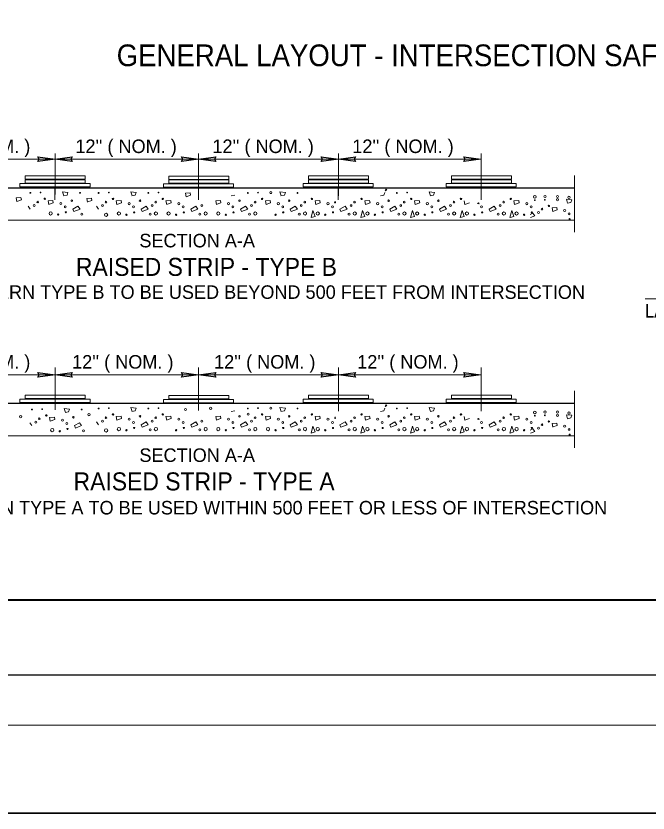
# Model space of a CAD drawing. Extents: x 2935 to 3309, y -322 to -44.
# Drawn here: x 3055.6 to 3118.6, y -322.4 to -242.8 of the extents above; entities that cross this region are included whole.
import ezdxf

# ---------------------------------------------------------------- set-up
doc = ezdxf.new("R2010")
doc.units = 0
doc.header["$LTSCALE"] = 0.54
doc.layers.add('1', color=7, linetype='Continuous', lineweight=25)

msp = doc.modelspace()

# ---------------------------------------------------------------- linework, layer by layer
at = {"layer": '1', "lineweight": 13}
for p, q in [((3059.4745, -260.6459), (3059.4745, -256.5484)), ((3073.7898, -260.6904), (3073.7898, -256.5484)), ((3087.7489, -260.7796), (3087.7489, -256.5484)), ((3101.9973, -260.7796), (3101.9973, -256.5484)), ((3059.4689, -257.1352), (3059.4745, -257.1352)), ((3059.4801, -257.1352), (3059.4745, -257.1352)), ((3073.7843, -257.1352), (3073.7898, -257.1352)), ((3073.7898, -257.1352), (3087.7489, -257.1352)), ((3073.7954, -257.1352), (3073.7898, -257.1352)), ((3087.7433, -257.1352), (3087.7489, -257.1352)), ((3087.7489, -257.1352), (3101.9706, -257.1352)), ((3087.7545, -257.1352), (3087.7489, -257.1352)), ((3101.965, -257.1352), (3101.9706, -257.1352)), ((3111.3158, -264.4136), (3111.3158, -258.7479)), ((3059.4669, -259.9016), (3059.4543, -261.1758)), ((3073.7919, -259.9277), (3073.7793, -261.2019)), ((3087.7238, -259.9016), (3087.7113, -261.1758)), ((3101.9967, -259.9016), (3101.9841, -261.1758)), ((3077.0562, -260.8048), (3077.4009, -260.7344)), ((3100.3044, -261.2903), (3100.3748, -261.6562)), ((3100.3678, -261.6492), (3100.8252, -261.4944)), ((3057.0038, -262.1053), (3056.7928, -261.8239)), ((3063.8136, -262.1136), (3063.6025, -261.832)), ((3033.9173, -263.2122), (3063.5669, -263.2122)), ((3063.4627, -263.2122), (3111.3158, -263.2122)), ((3107.1338, -262.5192), (3106.8938, -262.6544)), ((3106.9118, -262.9677), (3107.3408, -262.7951)), ((3107.3408, -262.7951), (3107.1338, -262.5192)), ((3118.3622, -271.0615), (3133.5323, -271.0615)), ((3059.4745, -282.1588), (3059.4745, -277.9057)), ((3073.7898, -282.2033), (3073.7898, -277.9057)), ((3087.7489, -282.2925), (3087.7489, -277.9057)), ((3101.9973, -282.2925), (3101.9973, -277.9057)), ((3059.4689, -278.6481), (3059.4745, -278.6481)), ((3059.4801, -278.6481), (3059.4745, -278.6481)), ((3073.7843, -278.6481), (3073.7898, -278.6481)), ((3073.7898, -278.6481), (3087.7489, -278.6481)), ((3073.7954, -278.6481), (3073.7898, -278.6481)), ((3087.7433, -278.6481), (3087.7489, -278.6481)), ((3087.7489, -278.6481), (3101.9706, -278.6481)), ((3087.7545, -278.6481), (3087.7489, -278.6481)), ((3101.965, -278.6481), (3101.9706, -278.6481)), ((3111.3158, -285.9265), (3111.3158, -280.2608)), ((3077.0562, -282.3177), (3077.4009, -282.2473)), ((3100.3044, -282.8032), (3100.3748, -283.1691)), ((3100.3678, -283.1621), (3100.8252, -283.0073)), ((3057.1601, -283.7225), (3056.949, -283.4411)), ((3063.8136, -283.6265), (3063.6025, -283.3449)), ((3033.9173, -284.7252), (3063.5669, -284.7252)), ((3063.4106, -284.7252), (3111.3158, -284.7252)), ((3107.1338, -284.0321), (3106.8938, -284.1673)), ((3106.9118, -284.4806), (3107.3408, -284.308)), ((3107.3408, -284.308), (3107.1338, -284.0321)), ((2945.0642, -313.5971), (3305.0933, -313.5971))]:
    msp.add_line(p, q, dxfattribs=at)
at = {"layer": '1'}
for p, q in [((3111.3158, -260.0097), (3034.8243, -260.0097)), ((3111.3158, -281.5227), (3034.8243, -281.5227)), ((2960.0657, -308.5964), (3305.0933, -308.5964))]:
    msp.add_line(p, q, dxfattribs=at)
at = {"layer": '1', "lineweight": 40}
msp.add_line((2975.0662, -301.0962), (3300.0926, -301.0962), dxfattribs=at)
at = {"layer": '1', "lineweight": 35}
msp.add_lwpolyline([(2935.2552, -322.3793), (3309.272, -322.3793), (3309.272, -43.554), (2935.2552, -43.554)], close=True, dxfattribs=at)
at = {"layer": '1'}
for points in [[(3059.4745, -257.1352), (3057.763, -257.3653), (3057.8948, -257.1352), (3057.763, -256.905)], [(3059.4745, -257.1352), (3061.186, -256.905), (3061.0542, -257.1352), (3061.186, -257.3653)], [(3073.7898, -257.1352), (3072.0783, -257.3653), (3072.2102, -257.1352), (3072.0783, -256.905)], [(3073.7898, -257.1352), (3075.5013, -256.905), (3075.3695, -257.1352), (3075.5013, -257.3653)], [(3087.7489, -257.1352), (3086.0374, -257.3653), (3086.1693, -257.1352), (3086.0374, -256.905)], [(3087.7489, -257.1352), (3089.4604, -256.905), (3089.3286, -257.1352), (3089.4604, -257.3653)], [(3101.9706, -257.1352), (3100.2591, -257.3653), (3100.3909, -257.1352), (3100.2591, -256.905)], [(3059.4745, -278.6481), (3057.763, -278.8782), (3057.8948, -278.6481), (3057.763, -278.4179)], [(3059.4745, -278.6481), (3061.186, -278.4179), (3061.0542, -278.6481), (3061.186, -278.8782)], [(3073.7898, -278.6481), (3072.0783, -278.8782), (3072.2102, -278.6481), (3072.0783, -278.4179)], [(3073.7898, -278.6481), (3075.5013, -278.4179), (3075.3695, -278.6481), (3075.5013, -278.8782)], [(3087.7489, -278.6481), (3086.0374, -278.8782), (3086.1693, -278.6481), (3086.0374, -278.4179)], [(3087.7489, -278.6481), (3089.4604, -278.4179), (3089.3286, -278.6481), (3089.4604, -278.8782)], [(3101.9706, -278.6481), (3100.2591, -278.8782), (3100.3909, -278.6481), (3100.2591, -278.4179)]]:
    msp.add_lwpolyline(points, close=True, dxfattribs=at)
at = {"layer": '1', "lineweight": 13}
for points in [[(3045.3373, -257.1352), (3059.4745, -257.1352), (3073.7898, -257.1352)], [(3060.3251, -260.7967), (3060.6698, -260.7263), (3060.7613, -260.4518), (3060.2265, -260.3956), (3060.3532, -260.7967)], [(3067.1348, -260.8048), (3067.4795, -260.7344), (3067.5711, -260.46), (3067.0363, -260.4037), (3067.1629, -260.8048)], [(3072.5448, -260.8779), (3072.9932, -260.7262), (3072.9518, -260.4985), (3072.4827, -260.5261), (3072.5516, -260.8847)], [(3082.0168, -260.8048), (3082.3616, -260.7344), (3082.4531, -260.46), (3081.9183, -260.4037), (3082.0449, -260.8048)], [(3091.9382, -260.8048), (3092.2828, -260.7344), (3092.3743, -260.46)], [(3096.8988, -260.8048), (3097.2436, -260.7344), (3097.3351, -260.46), (3096.8003, -260.4037), (3096.927, -260.8048)], [(3055.6673, -261.347), (3056.1158, -261.1952), (3056.0743, -260.9676), (3055.6053, -260.9952), (3055.6742, -261.3538)], [(3058.8333, -261.641), (3059.2908, -261.4862), (3059.2484, -261.254), (3058.77, -261.2822), (3058.8403, -261.648)], [(3062.6996, -261.3992), (3063.148, -261.2474), (3063.1066, -261.0197), (3062.6375, -261.0473), (3062.7064, -261.406)], [(3065.643, -261.6492), (3066.1004, -261.4944), (3066.0582, -261.2622), (3065.5798, -261.2903), (3065.6502, -261.6562)], [(3070.6038, -261.6492), (3071.0611, -261.4944), (3071.0188, -261.2622), (3070.5403, -261.2903), (3070.6108, -261.6562)], [(3075.5643, -261.6492), (3076.0218, -261.4944), (3075.9796, -261.2622), (3075.5011, -261.2903), (3075.5714, -261.6562)], [(3080.5251, -261.6492), (3080.9824, -261.4944), (3080.9402, -261.2622), (3080.4618, -261.2903), (3080.5321, -261.6562)], [(3085.4857, -261.6492), (3085.9432, -261.4944), (3085.9008, -261.2622), (3085.4223, -261.2903), (3085.4928, -261.6562)], [(3090.4463, -261.6492), (3090.9038, -261.4944), (3090.8615, -261.2622), (3090.3831, -261.2903), (3090.4533, -261.6562)], [(3095.4072, -261.6492), (3095.8644, -261.4944), (3095.8223, -261.2622), (3095.3438, -261.2903), (3095.4142, -261.6562)], [(3105.3284, -261.6492), (3105.7858, -261.4944), (3105.7436, -261.2622), (3105.2651, -261.2903), (3105.3354, -261.6562)], [(3110.5968, -261.512), (3110.9348, -261.443), (3111.0246, -261.1739), (3110.5003, -261.1187), (3110.6244, -261.512)], [(3085.0284, -262.9439), (3085.4223, -262.8383), (3085.2043, -262.2684), (3085.0213, -262.9579)], [(3089.9892, -262.9439), (3090.3831, -262.8383), (3090.165, -262.2684), (3089.982, -262.9579)], [(3094.9498, -262.9439), (3095.3438, -262.8383), (3095.1257, -262.2684), (3094.9427, -262.9579)], [(3099.9104, -262.9439), (3100.3044, -262.8383), (3100.0863, -262.2684), (3099.9033, -262.9579)], [(3104.8711, -262.9439), (3105.2651, -262.8383), (3105.047, -262.2684), (3104.864, -262.9579)], [(3109.1343, -262.3397), (3109.5828, -262.1881), (3109.5413, -261.9604), (3109.0723, -261.9879), (3109.1413, -262.3467)], [(3045.3373, -278.6481), (3059.4745, -278.6481), (3073.7898, -278.6481)], [(3060.4813, -282.4138), (3060.8261, -282.3435), (3060.9176, -282.069), (3060.3828, -282.0127), (3060.5094, -282.4138)], [(3067.1348, -282.3177), (3067.4795, -282.2473), (3067.5711, -281.9729), (3067.0363, -281.9167), (3067.1629, -282.3177)], [(3082.0168, -282.3177), (3082.3616, -282.2473), (3082.4531, -281.9729), (3081.9183, -281.9167), (3082.0449, -282.3177)], [(3091.9382, -282.3177), (3092.2828, -282.2473), (3092.3743, -281.9729)], [(3096.8988, -282.3177), (3097.2436, -282.2473), (3097.3351, -281.9729), (3096.8003, -281.9167), (3096.927, -282.3177)], [(3058.9896, -283.2582), (3059.447, -283.1034), (3059.4047, -282.8712), (3058.9263, -282.8993), (3058.9966, -283.2652)], [(3065.643, -283.1621), (3066.1004, -283.0073), (3066.0582, -282.7751), (3065.5798, -282.8032), (3065.6502, -283.1691)], [(3070.6038, -283.1621), (3071.0611, -283.0073), (3071.0188, -282.7751), (3070.5403, -282.8032), (3070.6108, -283.1691)], [(3075.5643, -283.1621), (3076.0218, -283.0073), (3075.9796, -282.7751), (3075.5011, -282.8032), (3075.5714, -283.1691)], [(3080.5251, -283.1621), (3080.9824, -283.0073), (3080.9402, -282.7751), (3080.4618, -282.8032), (3080.5321, -283.1691)], [(3085.4857, -283.1621), (3085.9432, -283.0073), (3085.9008, -282.7751), (3085.4223, -282.8032), (3085.4928, -283.1691)], [(3090.4463, -283.1621), (3090.9038, -283.0073), (3090.8615, -282.7751), (3090.3831, -282.8032), (3090.4533, -283.1691)], [(3095.4072, -283.1621), (3095.8644, -283.0073), (3095.8223, -282.7751), (3095.3438, -282.8032), (3095.4142, -283.1691)], [(3105.3284, -283.1621), (3105.7858, -283.0073), (3105.7436, -282.7751), (3105.2651, -282.8032), (3105.3354, -283.1691)], [(3110.5968, -283.0249), (3110.9348, -282.9559), (3111.0246, -282.6868), (3110.5003, -282.6317), (3110.6244, -283.0249)], [(3085.0284, -284.4568), (3085.4223, -284.3512), (3085.2043, -283.7813), (3085.0213, -284.4708)], [(3089.9892, -284.4568), (3090.3831, -284.3512), (3090.165, -283.7813), (3089.982, -284.4708)], [(3094.9498, -284.4568), (3095.3438, -284.3512), (3095.1257, -283.7813), (3094.9427, -284.4708)], [(3099.9104, -284.4568), (3100.3044, -284.3512), (3100.0863, -283.7813), (3099.9033, -284.4708)], [(3104.8711, -284.4568), (3105.2651, -284.3512), (3105.047, -283.7813), (3104.864, -284.4708)], [(3109.1343, -283.8527), (3109.5828, -283.701), (3109.5413, -283.4733), (3109.0723, -283.5008), (3109.1413, -283.8597)]]:
    msp.add_lwpolyline(points, dxfattribs=at)
for points in [[(3056.4917, -259.1213), (3056.4917, -258.788), (3062.4917, -258.788), (3062.4917, -259.1213)], [(3056.4917, -259.5094), (3056.4917, -259.1761), (3062.4917, -259.1761), (3062.4917, -259.5094)], [(3070.8167, -259.1474), (3070.8167, -258.8141), (3076.8167, -258.8141), (3076.8167, -259.1474)], [(3070.8167, -259.5355), (3070.8167, -259.2022), (3076.8167, -259.2022), (3076.8167, -259.5355)], [(3084.7486, -259.1213), (3084.7486, -258.788), (3090.7486, -258.788), (3090.7486, -259.1213)], [(3084.7486, -259.5094), (3084.7486, -259.1761), (3090.7486, -259.1761), (3090.7486, -259.5094)], [(3099.0214, -259.1213), (3099.0214, -258.788), (3105.0214, -258.788), (3105.0214, -259.1213)], [(3099.0214, -259.5094), (3099.0214, -259.1761), (3105.0214, -259.1761), (3105.0214, -259.5094)], [(3055.9669, -259.5691), (3062.9669, -259.5691), (3062.9669, -259.9016), (3055.9669, -259.9016)], [(3070.2919, -259.5952), (3077.2919, -259.5952), (3077.2919, -259.9277), (3070.2919, -259.9277)], [(3084.2238, -259.5691), (3091.2238, -259.5691), (3091.2238, -259.9016), (3084.2238, -259.9016)], [(3098.4967, -259.5691), (3105.4967, -259.5691), (3105.4967, -259.9016), (3098.4967, -259.9016)], [(3092.4059, -260.3), (3092.5043, -260.1359), (3092.5701, -260.2343)], [(3087.3732, -261.4726), (3087.4348, -261.3373), (3087.4593, -261.4972)], [(3101.6403, -261.5615), (3101.788, -261.5943), (3101.7388, -261.4959)], [(3061.3523, -262.3517), (3061.9645, -262.1053), (3061.7535, -261.8239), (3061.2538, -262.1053)], [(3068.1621, -262.3598), (3068.7743, -262.1136), (3068.5632, -261.832), (3068.0636, -262.1136)], [(3073.1228, -262.3598), (3073.7348, -262.1136), (3073.5238, -261.832), (3073.0243, -262.1136)], [(3078.0834, -262.3598), (3078.6956, -262.1136), (3078.4845, -261.832), (3077.9848, -262.1136)], [(3083.0442, -262.3598), (3083.6563, -262.1136), (3083.4453, -261.832), (3082.9456, -262.1136)], [(3088.0048, -262.3598), (3088.6169, -262.1136), (3088.4058, -261.832), (3087.9063, -262.1136)], [(3092.9654, -262.3598), (3093.5777, -262.1136), (3093.3666, -261.832), (3092.8669, -262.1136)], [(3097.9262, -262.3598), (3098.5383, -262.1136), (3098.3272, -261.832), (3097.8277, -262.1136)], [(3102.8868, -262.3598), (3103.4989, -262.1136), (3103.2878, -261.832), (3102.7883, -262.1136)], [(3056.4917, -281.0223), (3056.4917, -280.689), (3062.4917, -280.689), (3062.4917, -281.0223)], [(3070.8167, -281.0484), (3070.8167, -280.7151), (3076.8167, -280.7151), (3076.8167, -281.0484)], [(3084.7486, -281.0223), (3084.7486, -280.689), (3090.7486, -280.689), (3090.7486, -281.0223)], [(3099.0214, -281.0223), (3099.0214, -280.689), (3105.0214, -280.689), (3105.0214, -281.0223)], [(3055.9669, -281.082), (3062.9669, -281.082), (3062.9669, -281.4145), (3055.9669, -281.4145)], [(3070.2919, -281.1081), (3077.2919, -281.1081), (3077.2919, -281.4406), (3070.2919, -281.4406)], [(3084.2238, -281.082), (3091.2238, -281.082), (3091.2238, -281.4145), (3084.2238, -281.4145)], [(3098.4967, -281.082), (3105.4967, -281.082), (3105.4967, -281.4145), (3098.4967, -281.4145)], [(3092.4059, -281.8129), (3092.5043, -281.6488), (3092.5701, -281.7472)], [(3087.3732, -282.9855), (3087.4348, -282.8502), (3087.4593, -283.0101)], [(3101.6403, -283.0744), (3101.788, -283.1072), (3101.7388, -283.0088)], [(3061.5086, -283.9688), (3062.1208, -283.7225), (3061.9098, -283.4411), (3061.4101, -283.7225)], [(3068.1621, -283.8727), (3068.7743, -283.6265), (3068.5632, -283.3449), (3068.0636, -283.6265)], [(3073.1228, -283.8727), (3073.7348, -283.6265), (3073.5238, -283.3449), (3073.0243, -283.6265)], [(3078.0834, -283.8727), (3078.6956, -283.6265), (3078.4845, -283.3449), (3077.9848, -283.6265)], [(3083.0442, -283.8727), (3083.6563, -283.6265), (3083.4453, -283.3449), (3082.9456, -283.6265)], [(3088.0048, -283.8727), (3088.6169, -283.6265), (3088.4058, -283.3449), (3087.9063, -283.6265)], [(3092.9654, -283.8727), (3093.5777, -283.6265), (3093.3666, -283.3449), (3092.8669, -283.6265)], [(3097.9262, -283.8727), (3098.5383, -283.6265), (3098.3272, -283.3449), (3097.8277, -283.6265)], [(3102.8868, -283.8727), (3103.4989, -283.6265), (3103.2878, -283.3449), (3102.7883, -283.6265)]]:
    msp.add_lwpolyline(points, close=True, dxfattribs=at)
for centre, radius in [((3057.0109, -260.4941), 0.0428), ((3058.0312, -260.4589), 0.0358), ((3061.9715, -260.4941), 0.0428), ((3063.8206, -260.5022), 0.0428), ((3064.8409, -260.467), 0.0358), ((3068.7813, -260.5022), 0.0428), ((3069.8016, -260.467), 0.0358), ((3078.7026, -260.5022), 0.0428), ((3079.7229, -260.467), 0.0358), ((3081.0054, -260.4634), 0.1093), ((3083.6633, -260.5022), 0.0428), ((3093.5846, -260.5022), 0.0428), ((3094.605, -260.467), 0.0358), ((3107.3532, -260.8895), 0.13), ((3108.3631, -260.8528), 0.1072), ((3109.6053, -260.8528), 0.1072), ((3110.7555, -260.948), 0.1222), ((3057.3917, -261.7574), 0.0938), ((3057.7427, -261.4088), 0.0847), ((3058.4463, -261.0851), 0.0704), ((3060.0536, -261.5562), 0.1075), ((3061.1483, -261.2681), 0.0761), ((3064.2015, -261.7655), 0.0938), ((3064.5524, -261.4169), 0.0847), ((3065.2561, -261.0933), 0.0704), ((3066.8634, -261.5643), 0.1075), ((3067.958, -261.2762), 0.0761), ((3069.1621, -261.7655), 0.0938), ((3069.5131, -261.4169), 0.0847), ((3070.2167, -261.0933), 0.0704), ((3071.824, -261.5643), 0.1075), ((3074.1228, -261.7655), 0.0938), ((3076.7847, -261.5643), 0.1075), ((3077.8793, -261.2762), 0.0761), ((3079.0835, -261.7655), 0.0938), ((3079.4344, -261.4169), 0.0847), ((3080.1381, -261.0933), 0.0704), ((3081.7454, -261.5643), 0.1075), ((3082.84, -261.2762), 0.0761), ((3084.0441, -261.7655), 0.0938), ((3084.3951, -261.4169), 0.0847), ((3085.0988, -261.0933), 0.0704), ((3086.7061, -261.5643), 0.1075), ((3089.0048, -261.7655), 0.0938), ((3089.3558, -261.4169), 0.0847), ((3090.0594, -261.0933), 0.0704), ((3091.6667, -261.5643), 0.1075), ((3092.7614, -261.2762), 0.0761), ((3093.9655, -261.7655), 0.0938), ((3094.3165, -261.4169), 0.0847), ((3095.0201, -261.0933), 0.0704), ((3096.6274, -261.5643), 0.1075), ((3097.722, -261.2762), 0.0761), ((3098.9262, -261.7655), 0.0938), ((3099.2771, -261.4169), 0.0847), ((3099.9808, -261.0933), 0.0704), ((3103.8868, -261.7655), 0.0938), ((3104.2378, -261.4169), 0.0847), ((3104.9414, -261.0933), 0.0704), ((3106.5487, -261.5643), 0.1075), ((3107.3476, -261.2154), 0.0419), ((3108.348, -261.1809), 0.0351), ((3109.6053, -261.1773), 0.1072), ((3059.0323, -262.5448), 0.1602), ((3060.4954, -261.8886), 0.0938), ((3060.5517, -262.4323), 0.0593), ((3065.842, -262.553), 0.1602), ((3067.3051, -261.8968), 0.0938), ((3067.3614, -262.4405), 0.0593), ((3069.5357, -262.553), 0.1602), ((3070.8027, -262.553), 0.1602), ((3072.2658, -261.8968), 0.0938), ((3072.3221, -262.4405), 0.0593), ((3074.4964, -262.553), 0.1602), ((3075.7634, -262.553), 0.1602), ((3077.2265, -261.8968), 0.0938), ((3077.2827, -262.4405), 0.0593), ((3079.457, -262.553), 0.1602), ((3082.1871, -261.8968), 0.0938), ((3082.2434, -262.4405), 0.0593), ((3084.4177, -262.553), 0.1602), ((3085.6847, -262.553), 0.1602), ((3087.1478, -261.8968), 0.0938), ((3087.2041, -262.4405), 0.0593), ((3089.3784, -262.553), 0.1602), ((3090.6454, -262.553), 0.1602), ((3092.1085, -261.8968), 0.0938), ((3092.1648, -262.4405), 0.0593), ((3094.3391, -262.553), 0.1602), ((3095.6061, -262.553), 0.1602), ((3097.0692, -261.8968), 0.0938), ((3097.1254, -262.4405), 0.0593), ((3099.2997, -262.553), 0.1602), ((3100.5667, -262.553), 0.1602), ((3102.0298, -261.8968), 0.0938), ((3102.0861, -262.4405), 0.0593), ((3104.2604, -262.553), 0.1602), ((3105.5274, -262.553), 0.1602), ((3106.9905, -261.8968), 0.0938), ((3107.0468, -262.4405), 0.0593), ((3107.721, -262.4539), 0.0919), ((3108.0651, -262.1121), 0.0831), ((3108.755, -261.7948), 0.069), ((3110.3307, -262.2566), 0.1054), ((3059.7832, -262.6613), 0.0664), ((3062.1545, -262.612), 0.0995), ((3064.5681, -262.685), 0.1602), ((3066.5929, -262.6695), 0.0664), ((3068.9643, -262.6202), 0.0995), ((3071.5536, -262.6695), 0.0664), ((3073.9249, -262.6202), 0.0995), ((3076.5143, -262.6695), 0.0664), ((3078.8856, -262.6202), 0.0995), ((3081.475, -262.6695), 0.0664), ((3083.8463, -262.6202), 0.0995), ((3086.4356, -262.6695), 0.0664), ((3088.807, -262.6202), 0.0995), ((3091.3963, -262.6695), 0.0664), ((3093.7676, -262.6202), 0.0995), ((3096.357, -262.6695), 0.0664), ((3098.7283, -262.6202), 0.0995), ((3101.3176, -262.6695), 0.0664), ((3103.689, -262.6202), 0.0995), ((3106.2783, -262.6695), 0.0664), ((3110.7638, -262.5826), 0.0919), ((3110.819, -263.1156), 0.0581), ((3057.1671, -282.1112), 0.0428), ((3058.1874, -282.076), 0.0358), ((3062.1278, -282.1112), 0.0428), ((3063.8206, -282.0152), 0.0428), ((3064.8409, -281.9799), 0.0358), ((3068.7813, -282.0152), 0.0428), ((3069.8016, -281.9799), 0.0358), ((3072.4949, -282.1027), 0.1072), ((3074.9994, -281.9893), 0.1222), ((3078.7026, -282.0152), 0.0428), ((3079.7229, -281.9799), 0.0358), ((3081.0054, -281.9764), 0.1093), ((3083.6633, -282.0152), 0.0428), ((3093.5846, -282.0152), 0.0428), ((3094.605, -281.9799), 0.0358), ((3107.3532, -282.4024), 0.13), ((3108.3631, -282.3657), 0.1072), ((3109.6053, -282.3657), 0.1072), ((3110.7555, -282.4609), 0.1222), ((3056.0341, -282.8324), 0.1072), ((3057.8989, -283.0259), 0.0847), ((3058.6026, -282.7023), 0.0704), ((3060.2099, -283.1733), 0.1075), ((3061.3045, -282.8852), 0.0761), ((3062.858, -282.6239), 0.1072), ((3064.5524, -282.9299), 0.0847), ((3065.2561, -282.6062), 0.0704), ((3066.8634, -283.0773), 0.1075), ((3067.958, -282.7892), 0.0761), ((3069.5131, -282.9299), 0.0847), ((3070.2167, -282.6062), 0.0704), ((3071.824, -283.0773), 0.1075), ((3076.7847, -283.0773), 0.1075), ((3077.8793, -282.7892), 0.0761), ((3078.7458, -282.5718), 0.1072), ((3079.4344, -282.9299), 0.0847), ((3080.1381, -282.6062), 0.0704), ((3081.7454, -283.0773), 0.1075), ((3082.84, -282.7892), 0.0761), ((3084.3951, -282.9299), 0.0847), ((3085.0988, -282.6062), 0.0704), ((3086.7061, -283.0773), 0.1075), ((3089.3558, -282.9299), 0.0847), ((3090.0594, -282.6062), 0.0704), ((3091.6667, -283.0773), 0.1075), ((3092.7614, -282.7892), 0.0761), ((3094.3165, -282.9299), 0.0847), ((3095.0201, -282.6062), 0.0704), ((3096.6274, -283.0773), 0.1075), ((3097.722, -282.7892), 0.0761), ((3099.2771, -282.9299), 0.0847), ((3099.9808, -282.6062), 0.0704), ((3104.2378, -282.9299), 0.0847), ((3104.9414, -282.6062), 0.0704), ((3106.5487, -283.0773), 0.1075), ((3107.3476, -282.7283), 0.0419), ((3108.348, -282.6938), 0.0351), ((3109.6053, -282.6903), 0.1072), ((3057.548, -283.3745), 0.0938), ((3060.6516, -283.5058), 0.0938), ((3064.2015, -283.2785), 0.0938), ((3065.842, -284.0659), 0.1602), ((3067.3051, -283.4097), 0.0938), ((3067.3614, -283.9534), 0.0593), ((3069.1621, -283.2785), 0.0938), ((3069.5357, -284.0659), 0.1602), ((3072.2658, -283.4097), 0.0938), ((3072.3221, -283.9534), 0.0593), ((3074.1228, -283.2785), 0.0938), ((3074.4964, -284.0659), 0.1602), ((3075.7634, -284.0659), 0.1602), ((3077.2265, -283.4097), 0.0938), ((3077.2827, -283.9534), 0.0593), ((3079.0835, -283.2785), 0.0938), ((3079.457, -284.0659), 0.1602), ((3080.724, -284.0659), 0.1602), ((3082.1871, -283.4097), 0.0938), ((3082.2434, -283.9534), 0.0593), ((3084.0441, -283.2785), 0.0938), ((3084.4177, -284.0659), 0.1602), ((3085.6847, -284.0659), 0.1602), ((3087.1478, -283.4097), 0.0938), ((3087.2041, -283.9534), 0.0593), ((3089.0048, -283.2785), 0.0938), ((3089.3784, -284.0659), 0.1602), ((3090.6454, -284.0659), 0.1602), ((3092.1085, -283.4097), 0.0938), ((3092.1648, -283.9534), 0.0593), ((3093.9655, -283.2785), 0.0938), ((3094.3391, -284.0659), 0.1602), ((3095.6061, -284.0659), 0.1602), ((3097.0692, -283.4097), 0.0938), ((3097.1254, -283.9534), 0.0593), ((3098.9262, -283.2785), 0.0938), ((3099.2997, -284.0659), 0.1602), ((3100.5667, -284.0659), 0.1602), ((3102.0298, -283.4097), 0.0938), ((3102.0861, -283.9534), 0.0593), ((3103.8868, -283.2785), 0.0938), ((3104.2604, -284.0659), 0.1602), ((3105.5274, -284.0659), 0.1602), ((3106.9905, -283.4097), 0.0938), ((3107.0468, -283.9534), 0.0593), ((3107.721, -283.9668), 0.0919), ((3108.0651, -283.6251), 0.0831), ((3108.755, -283.3078), 0.069), ((3110.3307, -283.7696), 0.1054), ((3059.1885, -284.162), 0.1602), ((3059.9395, -284.2785), 0.0664), ((3060.7079, -284.0495), 0.0593), ((3062.3108, -284.2292), 0.0995), ((3064.5681, -284.1979), 0.1602), ((3066.5929, -284.1824), 0.0664), ((3068.9643, -284.1331), 0.0995), ((3071.5536, -284.1824), 0.0664), ((3073.9249, -284.1331), 0.0995), ((3076.5143, -284.1824), 0.0664), ((3078.8856, -284.1331), 0.0995), ((3081.475, -284.1824), 0.0664), ((3083.8463, -284.1331), 0.0995), ((3086.4356, -284.1824), 0.0664), ((3088.807, -284.1331), 0.0995), ((3091.3963, -284.1824), 0.0664), ((3093.7676, -284.1331), 0.0995), ((3096.357, -284.1824), 0.0664), ((3098.7283, -284.1331), 0.0995), ((3101.3176, -284.1824), 0.0664), ((3103.689, -284.1331), 0.0995), ((3106.2783, -284.1824), 0.0664), ((3110.7638, -284.0955), 0.0919), ((3110.819, -284.6286), 0.0581)]:
    msp.add_circle(centre, radius, dxfattribs=at)

# ---------------------------------------------------------------- texts
at = {"layer": '1'}
for s, height, width, p in [('GENERAL LAYOUT - INTERSECTION SAFETY TREATMENT  ', 2.167, 0.95, (3065.624, -247.8517)), ('RAISED STRIP - TYPE B', 1.8, 0.95, (3061.5561, -268.7772)), ('LAYER/SHOULDER', 1.35, 0.9, (3118.3512, -272.9434)), ('RAISED STRIP - TYPE A', 1.8, 0.95, (3061.3229, -290.1857))]:
    msp.add_text(s, height=height, dxfattribs=dict(at, width=width)).set_placement(p)
for s, p in [("12'' ( NOM. )", (3046.8873, -256.5187)), ("12'' ( NOM. )", (3061.5013, -256.5187)), ("12'' ( NOM. )", (3075.175, -256.5187)), ("12'' ( NOM. )", (3089.134, -256.5187)), ('SECTION A-A', (3067.8887, -265.9317)), ('RAISED STRIP PATTERN TYPE B TO BE USED BEYOND 500 FEET FROM INTERSECTION', (3036.0189, -271.07)), ("12'' ( NOM. )", (3046.8873, -278.0317)), ("12'' ( NOM. )", (3061.1738, -278.0317)), ("12'' ( NOM. )", (3075.3388, -278.0317)), ("12'' ( NOM. )", (3089.6253, -278.0317)), ('SECTION A-A', (3067.8887, -287.3403)), ('RAISED STRIP PATTERN TYPE A TO BE USED WITHIN 500 FEET OR LESS OF INTERSECTION', (3033.9202, -292.5831))]:
    msp.add_text(s, height=1.35, dxfattribs=at).set_placement(p)

doc.saveas('drawing.dxf')
